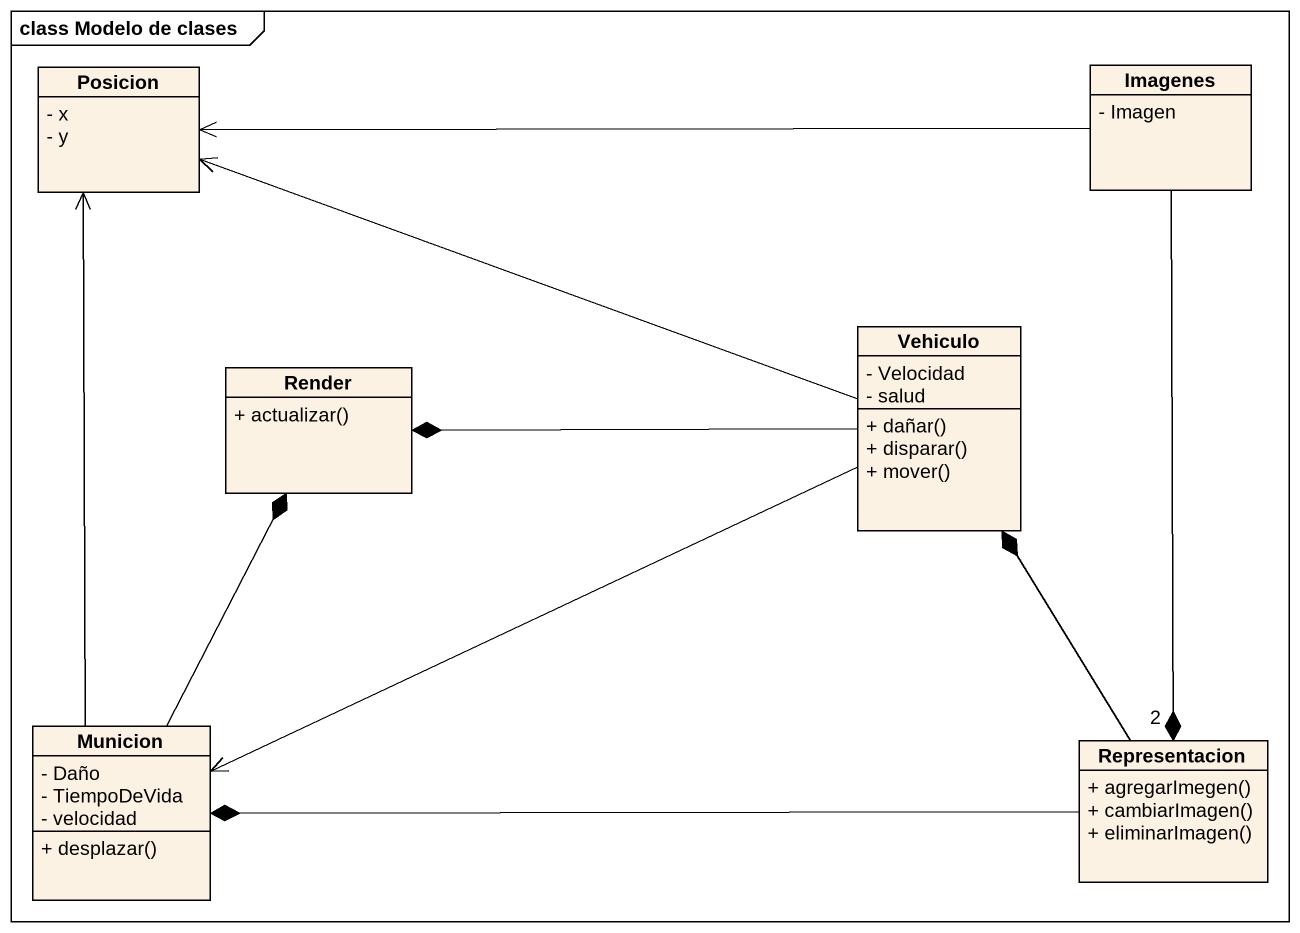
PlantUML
@startuml
mainframe class Modelo de clases
hide circle
hide empty members
skinparam classAttributeIconSize 0
class Posicion {
  - x
  - y
}
class Imagenes {
  - Imagen
}
class Render {
  + actualizar()
}
class Vehiculo {
  - Velocidad
  - salud
  + dañar()
  + disparar()
  + mover()
}
class Municion {
  - Daño
  - TiempoDeVida
  - velocidad
  + desplazar()
}
class Representacion {
  + agregarImegen()
  + cambiarImagen()
  + eliminarImagen()
}
Imagenes -left-> Posicion
Imagenes --* Representacion
Vehiculo -left-> Posicion
Vehiculo -left-* Render
Vehiculo -left-> Municion
Municion -up-> Posicion
Municion -up-* Render
Representacion "2" -up-* Vehiculo
Representacion -left-* Municion
@enduml
